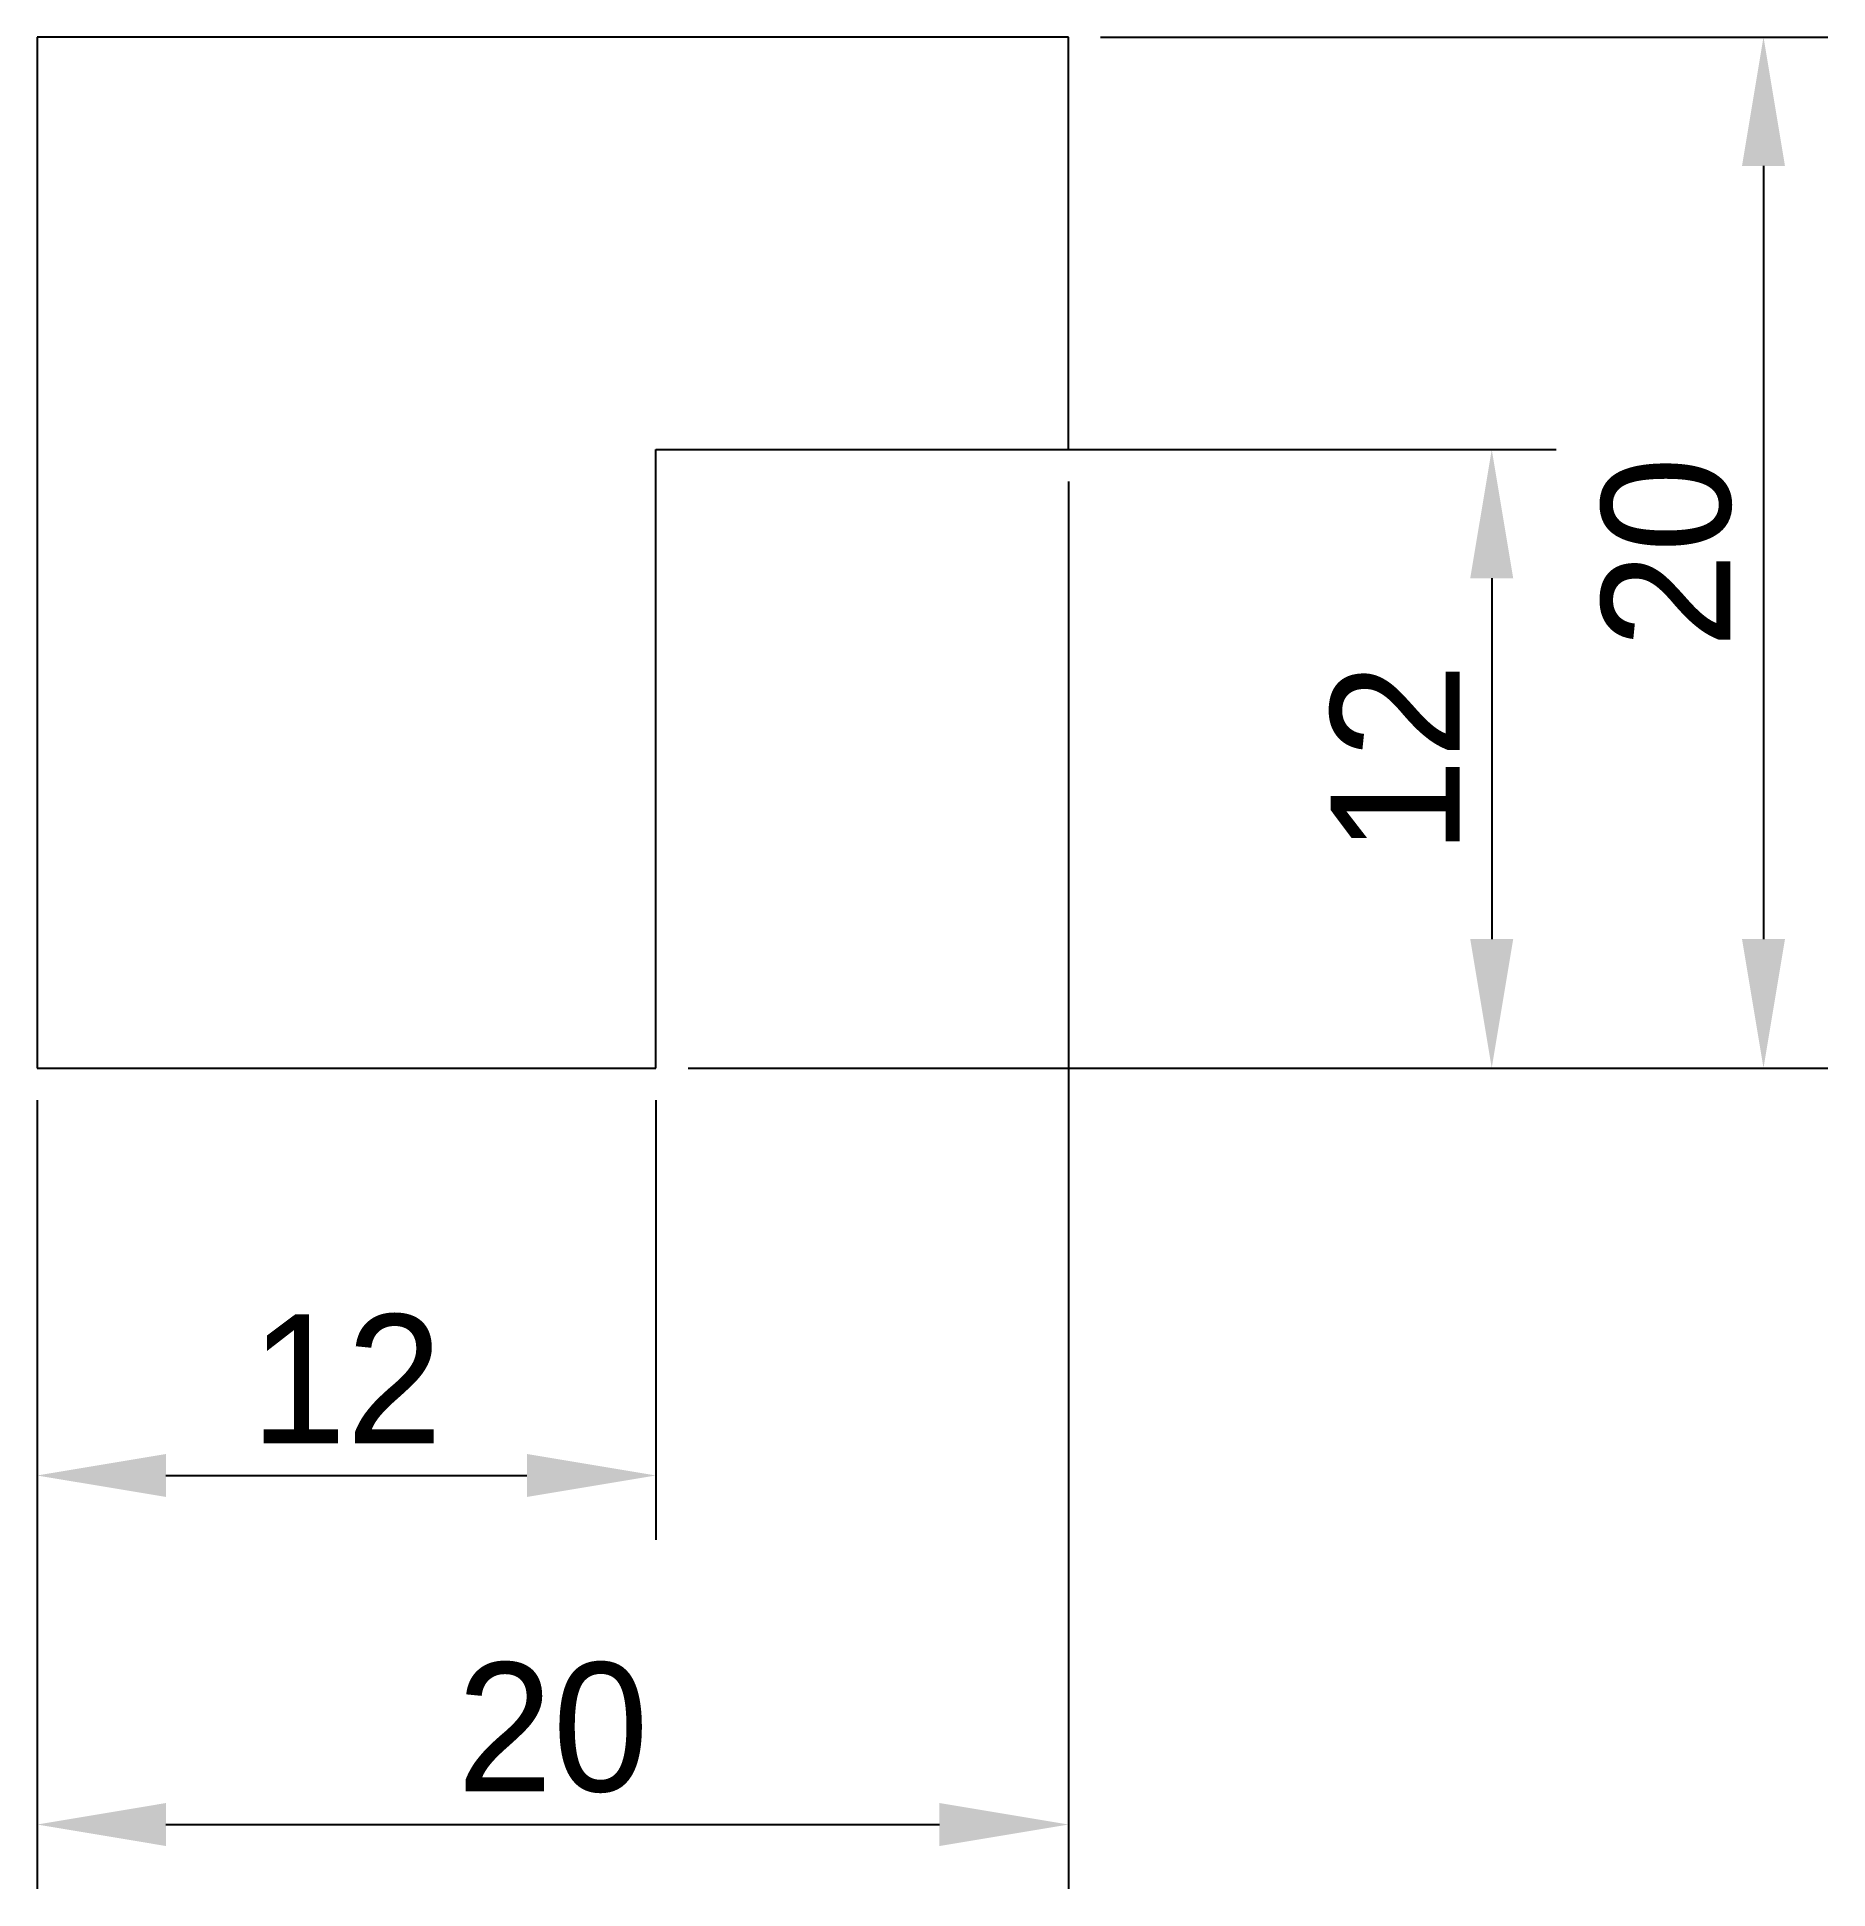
# Model space of a CAD drawing. Header units: millimetres. Extents: x 253 to 287.7, y 60.1 to 96.
import ezdxf

# ---------------------------------------------------------------- set-up
doc = ezdxf.new("R2010")
doc.units = ezdxf.units.MM
doc.dimstyles.new('ISO-25', dxfattribs={"dimtxt": 2.5, "dimasz": 2.5, "dimexe": 1.25, "dimexo": 0.625, "dimtad": 1, "dimtxsty": 'Standard', "dimcen": 2.5, "dimadec": 0, "dimazin": 0, "dimtfac": 1, "dimtmove": 0, "dimatfit": 3, "dimfxl": 1, "dimarcsym": 0})

# ---------------------------------------------------------------- blocks, each defined once
blk = doc.blocks.new('*D2')
at = {"color": 0, "lineweight": -2}
for p, q in [((273, 87.375), (273, 60.074)), ((253, 75.375), (253, 60.074)), ((255.5, 61.324), (270.5, 61.324))]:
    blk.add_line(p, q, dxfattribs=at)
at = {"color": 0}
for points in [[(255.5, 61.741), (255.5, 60.907), (253, 61.324)], [(270.5, 61.741), (270.5, 60.907), (273, 61.324)]]:
    blk.add_solid(points, dxfattribs=at)
at = {"layer": 'Defpoints', "color": 0}
for p in [(273, 88), (253, 76), (273, 61.324)]:
    blk.add_point(p, dxfattribs=at)
at = {"color": 0, "insert": (263, 63.199), "char_height": 2.5, "attachment_point": 5}
blk.add_mtext('20', dxfattribs=at)
blk = doc.blocks.new('*D3')
at = {"color": 0, "lineweight": -2}
for p, q in [((253, 75.375), (253, 66.845)), ((265, 75.375), (265, 66.845)), ((255.5, 68.095), (262.5, 68.095))]:
    blk.add_line(p, q, dxfattribs=at)
at = {"color": 0}
for points in [[(255.5, 68.512), (255.5, 67.679), (253, 68.095)], [(262.5, 68.512), (262.5, 67.679), (265, 68.095)]]:
    blk.add_solid(points, dxfattribs=at)
at = {"layer": 'Defpoints', "color": 0}
for p in [(253, 76), (265, 76), (265, 68.095)]:
    blk.add_point(p, dxfattribs=at)
at = {"color": 0, "insert": (259, 69.97), "char_height": 2.5, "attachment_point": 5}
blk.add_mtext('12', dxfattribs=at)
blk = doc.blocks.new('*D4')
at = {"color": 0, "lineweight": -2}
for p, q in [((265.625, 88), (282.46, 88)), ((281.21, 85.5), (281.21, 78.5)), ((265.625, 76), (282.46, 76))]:
    blk.add_line(p, q, dxfattribs=at)
at = {"color": 0}
for points in [[(280.793, 85.5), (281.626, 85.5), (281.21, 88)], [(280.793, 78.5), (281.626, 78.5), (281.21, 76)]]:
    blk.add_solid(points, dxfattribs=at)
at = {"layer": 'Defpoints', "color": 0}
for p in [(265, 88), (265, 76), (281.21, 76)]:
    blk.add_point(p, dxfattribs=at)
at = {"color": 0, "insert": (279.335, 82), "char_height": 2.5, "attachment_point": 5, "rotation": 90}
blk.add_mtext('12', dxfattribs=at)
blk = doc.blocks.new('*D5')
at = {"color": 0, "lineweight": -2}
for p, q in [((273.625, 96), (287.73, 96)), ((286.48, 93.5), (286.48, 78.5)), ((273.625, 76), (287.73, 76))]:
    blk.add_line(p, q, dxfattribs=at)
at = {"color": 0}
for points in [[(286.063, 93.5), (286.896, 93.5), (286.48, 96)], [(286.063, 78.5), (286.896, 78.5), (286.48, 76)]]:
    blk.add_solid(points, dxfattribs=at)
at = {"layer": 'Defpoints', "color": 0}
for p in [(273, 96), (273, 76), (286.48, 76)]:
    blk.add_point(p, dxfattribs=at)
at = {"color": 0, "insert": (284.605, 86), "char_height": 2.5, "attachment_point": 5, "rotation": 90}
blk.add_mtext('20', dxfattribs=at)

msp = doc.modelspace()

# ---------------------------------------------------------------- linework, layer by layer
for p, q in [((273, 96), (253, 96)), ((253, 96), (253, 76)), ((273, 88), (273, 96)), ((265, 76), (265, 88)), ((265, 88), (273, 88)), ((253, 76), (265, 76))]:
    msp.add_line(p, q)

# ---------------------------------------------------------------- dimensions: what is measured, and where the dimension line sits
for base, p1, p2, picture, middle in [((286.48, 76), (273, 96), (273, 76), '*D5', (284.605, 86)), ((281.21, 76), (265, 88), (265, 76), '*D4', (279.335, 82))]:
    dim = msp.add_linear_dim(base=base, p1=p1, p2=p2, angle=90, dimstyle='ISO-25')
    dim.commit()
    dim.dimension.update_dxf_attribs({"geometry": picture, "text_midpoint": middle})
for base, p2, picture, middle in [((273, 61.324), (273, 88), '*D2', (263, 63.199)), ((265, 68.095), (265, 76), '*D3', (259, 69.97))]:
    dim = msp.add_linear_dim(base=base, p1=(253, 76), p2=p2, dimstyle='ISO-25')
    dim.commit()
    dim.dimension.update_dxf_attribs({"geometry": picture, "text_midpoint": middle})

doc.saveas('drawing.dxf')
